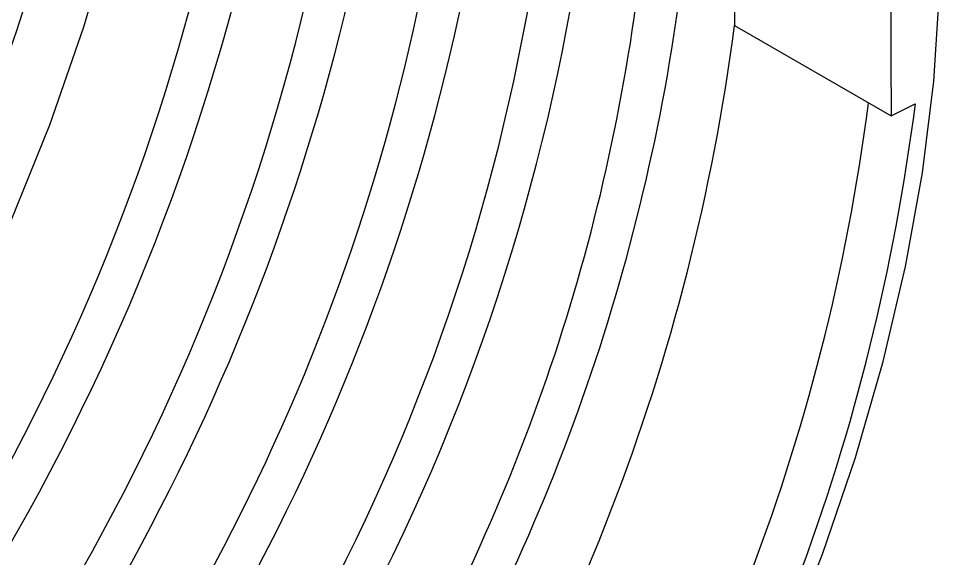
# Model space of a CAD drawing. Extents: x 16.7 to 113.1, y 4.5 to 84.5.
# Drawn here: x 31.719 to 33.355, y 63.475 to 64.434 of the extents above; entities that cross this region are included whole.
import ezdxf

# ---------------------------------------------------------------- set-up
doc = ezdxf.new("R2010")
doc.units = 0
doc.header["$MEASUREMENT"] = 0
doc.layers.add('OBJECT', color=7, linetype='CONTINUOUS')

msp = doc.modelspace()

# ---------------------------------------------------------------- linework, layer by layer
at = {"layer": 'OBJECT'}
for p, q in [((32.9909, 64.9217), (32.9909, 64.4212)), ((32.9909, 64.4212), (33.2691, 64.2606)), ((33.2691, 64.2606), (33.3121, 64.2821))]:
    msp.add_line(p, q, dxfattribs=at)
at = {"layer": 'OBJECT', "flags": 128}
for points in [[(33.0798, 63.3119), (33.1472, 63.4826), (33.2057, 63.6538), (33.255, 63.8243), (33.2948, 63.9933), (33.3249, 64.1597), (33.345, 64.3227), (33.3551, 64.4811), (33.3551, 64.6342), (33.345, 64.781), (33.3249, 64.9207), (33.2948, 65.0524), (33.255, 65.1755), (33.2057, 65.2891), (33.1472, 65.3926), (33.0798, 65.4855), (33.0038, 65.5672), (32.9199, 65.6371), (32.8827, 65.6627)], [(33.0798, 63.3119), (33.1472, 63.4826), (33.2058, 63.6538), (33.2551, 63.8243), (33.2949, 63.9933), (33.3249, 64.1598), (33.3451, 64.3227), (33.3552, 64.4811), (33.3552, 64.6342), (33.3451, 64.781), (33.3249, 64.9207), (33.2949, 65.0525), (33.2551, 65.1755), (33.2058, 65.2891), (33.1472, 65.3927), (33.0798, 65.4856), (33.0039, 65.5672), (32.9199, 65.6372), (32.8829, 65.6626)], [(31.5401, 63.7312), (31.6268, 63.9001), (31.7052, 64.0718), (31.7749, 64.245), (31.8354, 64.4188), (31.8864, 64.5922), (31.9276, 64.7639), (31.9587, 64.9332), (31.9796, 65.0988), (31.99, 65.2598), (31.99, 65.4153), (31.99, 65.4165)]]:
    msp.add_lwpolyline(points, dxfattribs=at)
at = {"layer": 'OBJECT'}
for centre, radius, start, end in [((28.2632, 65.4837), 3.9721, 313.3108, 351.0224), ((28.3096, 65.4574), 3.8479, 313.4739, 350.7739), ((28.4317, 65.3855), 3.9809, 317.6624, 350.9856), ((28.1377, 65.5939), 3.7685, 331.3385, 347.1781), ((28.4864, 65.3553), 3.8479, 313.4739, 350.7739), ((29.316, 64.9596), 3.6106, 330.7658, 354.9164), ((29.352, 64.9358), 3.4969, 330.8333, 354.7646), ((29.0046, 65.115), 3.7543, 331.0585, 351.1744), ((29.041, 65.0911), 3.6401, 331.1303, 350.9016), ((28.7288, 65.2583), 3.8608, 331.2335, 348.2309), ((28.7661, 65.2342), 3.7458, 331.3057, 347.8621), ((29.3222, 64.8962), 3.6993, 324.9669, 352.622), ((29.5604, 64.7587), 3.6993, 324.9669, 352.622), ((29.5778, 64.7561), 3.7643, 326.0573, 352.766)]:
    msp.add_arc(centre, radius, start, end, dxfattribs=at)
msp.add_open_spline([(33.2691, 64.7611), (33.2688, 64.6153), (33.2684, 64.4487), (33.269, 64.2815), (33.2691, 64.2606)], degree=3, knots=[0, 0, 0, 0, 0.875006, 1, 1, 1, 1], dxfattribs=at)

doc.saveas('drawing.dxf')
